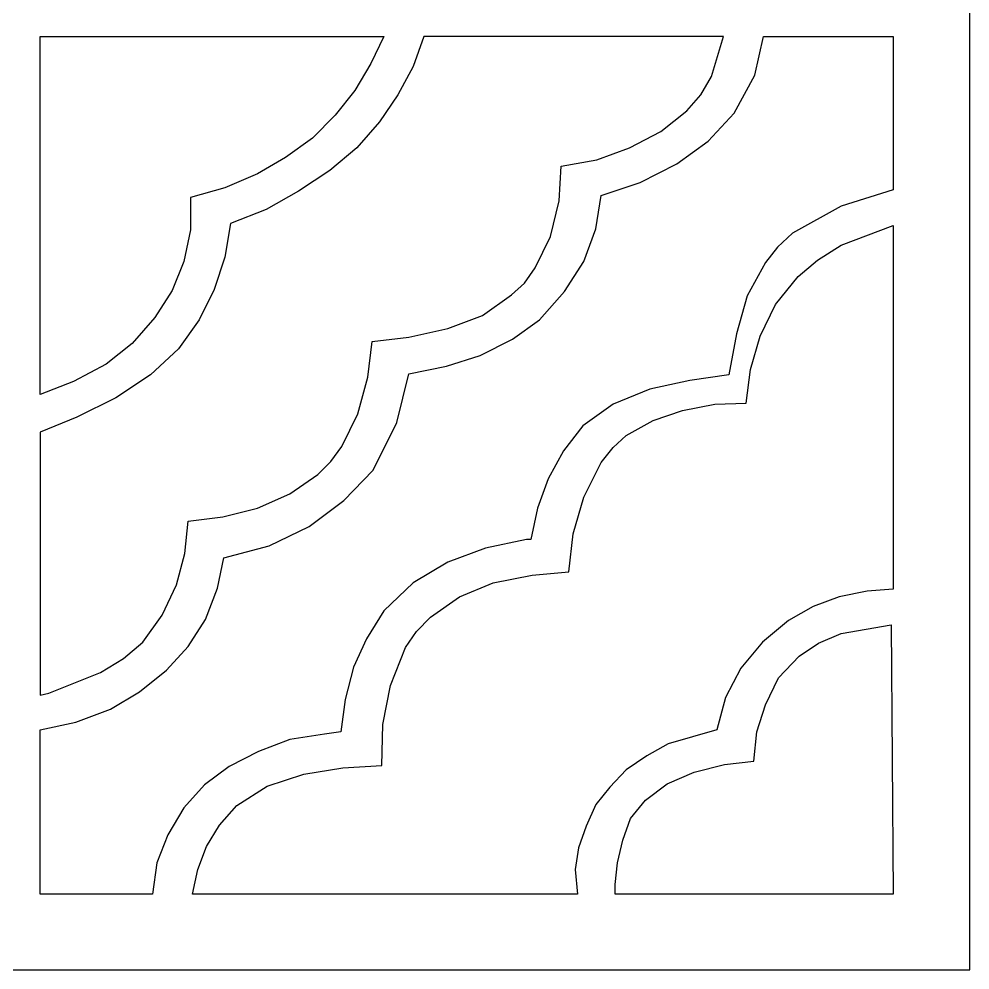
# Model space of a CAD drawing. Header units: centimetres. Extents: x -7.53 to -1.5, y 2.97 to 9.
# Drawn here: x -4.515 to -1.5, y 2.97 to 5.984 of the extents above; entities that cross this region are included whole.
import ezdxf

# ---------------------------------------------------------------- set-up
doc = ezdxf.new("R2010")
doc.units = ezdxf.units.CM
doc.header["$MEASUREMENT"] = 0
doc.layers.add('layer 1', color=7, linetype='Continuous')

msp = doc.modelspace()

# ---------------------------------------------------------------- linework, layer by layer
at = {"layer": 'layer 1', "color": 250}
for points, knots in [([(-7.52986, 9.00077), (-7.52986, 9.00077), (-1.49953, 9.00077), (-1.49953, 9.00077), (-1.49953, 9.00077), (-1.49953, 9.00077), (-1.49953, 2.97045), (-1.49953, 2.97045), (-1.49953, 2.97045), (-1.49953, 2.97045), (-7.52986, 2.97045), (-7.52986, 2.97045), (-7.52986, 2.97045), (-7.52986, 2.97045), (-7.52986, 9.00077), (-7.52986, 9.00077)], [0, 0, 0, 0, 0.2, 0.2, 0.2, 0.2, 0.4, 0.4, 0.4, 0.4, 0.6, 0.6, 0.6, 0.6, 1, 1, 1, 1]), ([(-4.42041, 3.84809), (-4.42041, 3.84809), (-4.44784, 3.84122), (-4.44784, 3.84122), (-4.44784, 3.84122), (-4.44784, 3.84122), (-4.44784, 4.67429), (-4.44784, 4.67429), (-4.44784, 4.67429), (-4.44784, 4.67429), (-4.33126, 4.7223), (-4.33126, 4.7223), (-4.33126, 4.7223), (-4.33126, 4.7223), (-4.20786, 4.78402), (-4.20786, 4.78402), (-4.20786, 4.78402), (-4.20786, 4.78402), (-4.09816, 4.856), (-4.09816, 4.856), (-4.09816, 4.856), (-4.09816, 4.856), (-4.00903, 4.93826), (-4.00903, 4.93826), (-4.00903, 4.93826), (-4.00903, 4.93826), (-3.94387, 5.03083), (-3.94387, 5.03083), (-3.94387, 5.03083), (-3.94387, 5.03083), (-3.89588, 5.12682), (-3.89588, 5.12682), (-3.89588, 5.12682), (-3.89588, 5.12682), (-3.86161, 5.22967), (-3.86161, 5.22967), (-3.86161, 5.22967), (-3.86161, 5.22967), (-3.84448, 5.33596), (-3.84448, 5.33596), (-3.84448, 5.33596), (-3.84448, 5.33596), (-3.73134, 5.38052), (-3.73134, 5.38052), (-3.73134, 5.38052), (-3.73134, 5.38052), (-3.62849, 5.4388), (-3.62849, 5.4388), (-3.62849, 5.4388), (-3.62849, 5.4388), (-3.52907, 5.50394), (-3.52907, 5.50394), (-3.52907, 5.50394), (-3.52907, 5.50394), (-3.44337, 5.57594), (-3.44337, 5.57594), (-3.44337, 5.57594), (-3.44337, 5.57594), (-3.37135, 5.65819), (-3.37135, 5.65819), (-3.37135, 5.65819), (-3.37135, 5.65819), (-3.3131, 5.74393), (-3.3131, 5.74393), (-3.3131, 5.74393), (-3.3131, 5.74393), (-3.26511, 5.83306), (-3.26511, 5.83306), (-3.26511, 5.83306), (-3.26511, 5.83306), (-3.23079, 5.92906), (-3.23079, 5.92906), (-3.23079, 5.92906), (-3.23079, 5.92906), (-2.28118, 5.92906), (-2.28118, 5.92906), (-2.28118, 5.92906), (-2.28118, 5.92906), (-2.31889, 5.80218), (-2.31889, 5.80218), (-2.31889, 5.80218), (-2.31889, 5.80218), (-2.35319, 5.74393), (-2.35319, 5.74393), (-2.35319, 5.74393), (-2.35319, 5.74393), (-2.39775, 5.69251), (-2.39775, 5.69251), (-2.39775, 5.69251), (-2.39775, 5.69251), (-2.48003, 5.62735), (-2.48003, 5.62735), (-2.48003, 5.62735), (-2.48003, 5.62735), (-2.57944, 5.57594), (-2.57944, 5.57594), (-2.57944, 5.57594), (-2.57944, 5.57594), (-2.68229, 5.53822), (-2.68229, 5.53822), (-2.68229, 5.53822), (-2.68229, 5.53822), (-2.7954, 5.51764), (-2.7954, 5.51764), (-2.7954, 5.51764), (-2.7954, 5.51764), (-2.80226, 5.40797), (-2.80226, 5.40797), (-2.80226, 5.40797), (-2.80226, 5.40797), (-2.82972, 5.2948), (-2.82972, 5.2948), (-2.82972, 5.2948), (-2.82972, 5.2948), (-2.87771, 5.1954), (-2.87771, 5.1954), (-2.87771, 5.1954), (-2.87771, 5.1954), (-2.91198, 5.1474), (-2.91198, 5.1474), (-2.91198, 5.1474), (-2.91198, 5.1474), (-2.95311, 5.1097), (-2.95311, 5.1097), (-2.95311, 5.1097), (-2.95311, 5.1097), (-3.04568, 5.04454), (-3.04568, 5.04454), (-3.04568, 5.04454), (-3.04568, 5.04454), (-3.15538, 5.00341), (-3.15538, 5.00341), (-3.15538, 5.00341), (-3.15538, 5.00341), (-3.27878, 4.976), (-3.27878, 4.976), (-3.27878, 4.976), (-3.27878, 4.976), (-3.39537, 4.96228), (-3.39537, 4.96228), (-3.39537, 4.96228), (-3.39537, 4.96228), (-3.40908, 4.84913), (-3.40908, 4.84913), (-3.40908, 4.84913), (-3.40908, 4.84913), (-3.43992, 4.7326), (-3.43992, 4.7326), (-3.43992, 4.7326), (-3.43992, 4.7326), (-3.49136, 4.62973), (-3.49136, 4.62973), (-3.49136, 4.62973), (-3.49136, 4.62973), (-3.52563, 4.58173), (-3.52563, 4.58173), (-3.52563, 4.58173), (-3.52563, 4.58173), (-3.56676, 4.54061), (-3.56676, 4.54061), (-3.56676, 4.54061), (-3.56676, 4.54061), (-3.6559, 4.47888), (-3.6559, 4.47888), (-3.6559, 4.47888), (-3.6559, 4.47888), (-3.75875, 4.43431), (-3.75875, 4.43431), (-3.75875, 4.43431), (-3.75875, 4.43431), (-3.86846, 4.40689), (-3.86846, 4.40689), (-3.86846, 4.40689), (-3.86846, 4.40689), (-3.97818, 4.39319), (-3.97818, 4.39319), (-3.97818, 4.39319), (-3.97818, 4.39319), (-3.98846, 4.29033), (-3.98846, 4.29033), (-3.98846, 4.29033), (-3.98846, 4.29033), (-4.01588, 4.1909), (-4.01588, 4.1909), (-4.01588, 4.1909), (-4.01588, 4.1909), (-4.06046, 4.09493), (-4.06046, 4.09493), (-4.06046, 4.09493), (-4.06046, 4.09493), (-4.12217, 4.00921), (-4.12217, 4.00921), (-4.12217, 4.00921), (-4.12217, 4.00921), (-4.18384, 3.9578), (-4.18384, 3.9578), (-4.18384, 3.9578), (-4.18384, 3.9578), (-4.25586, 3.91323), (-4.25586, 3.91323), (-4.25586, 3.91323), (-4.25586, 3.91323), (-4.42041, 3.84809), (-4.42041, 3.84809)], [0, 0, 0, 0, 0.0192308, 0.0192308, 0.0192308, 0.0192308, 0.0384615, 0.0384615, 0.0384615, 0.0384615, 0.0576923, 0.0576923, 0.0576923, 0.0576923, 0.0769231, 0.0769231, 0.0769231, 0.0769231, 0.0961538, 0.0961538, 0.0961538, 0.0961538, 0.1153846, 0.1153846, 0.1153846, 0.1153846, 0.1346154, 0.1346154, 0.1346154, 0.1346154, 0.1538462, 0.1538462, 0.1538462, 0.1538462, 0.1730769, 0.1730769, 0.1730769, 0.1730769, 0.1923077, 0.1923077, 0.1923077, 0.1923077, 0.2115385, 0.2115385, 0.2115385, 0.2115385, 0.2307692, 0.2307692, 0.2307692, 0.2307692, 0.25, 0.25, 0.25, 0.25, 0.2692308, 0.2692308, 0.2692308, 0.2692308, 0.2884615, 0.2884615, 0.2884615, 0.2884615, 0.3076923, 0.3076923, 0.3076923, 0.3076923, 0.3269231, 0.3269231, 0.3269231, 0.3269231, 0.3461538, 0.3461538, 0.3461538, 0.3461538, 0.3653846, 0.3653846, 0.3653846, 0.3653846, 0.3846154, 0.3846154, 0.3846154, 0.3846154, 0.4038462, 0.4038462, 0.4038462, 0.4038462, 0.4230769, 0.4230769, 0.4230769, 0.4230769, 0.4423077, 0.4423077, 0.4423077, 0.4423077, 0.4615385, 0.4615385, 0.4615385, 0.4615385, 0.4807692, 0.4807692, 0.4807692, 0.4807692, 0.5, 0.5, 0.5, 0.5, 0.5192308, 0.5192308, 0.5192308, 0.5192308, 0.5384615, 0.5384615, 0.5384615, 0.5384615, 0.5576923, 0.5576923, 0.5576923, 0.5576923, 0.5769231, 0.5769231, 0.5769231, 0.5769231, 0.5961538, 0.5961538, 0.5961538, 0.5961538, 0.6153846, 0.6153846, 0.6153846, 0.6153846, 0.6346154, 0.6346154, 0.6346154, 0.6346154, 0.6538462, 0.6538462, 0.6538462, 0.6538462, 0.6730769, 0.6730769, 0.6730769, 0.6730769, 0.6923077, 0.6923077, 0.6923077, 0.6923077, 0.7115385, 0.7115385, 0.7115385, 0.7115385, 0.7307692, 0.7307692, 0.7307692, 0.7307692, 0.75, 0.75, 0.75, 0.75, 0.7692308, 0.7692308, 0.7692308, 0.7692308, 0.7884615, 0.7884615, 0.7884615, 0.7884615, 0.8076923, 0.8076923, 0.8076923, 0.8076923, 0.8269231, 0.8269231, 0.8269231, 0.8269231, 0.8461538, 0.8461538, 0.8461538, 0.8461538, 0.8653846, 0.8653846, 0.8653846, 0.8653846, 0.8846154, 0.8846154, 0.8846154, 0.8846154, 0.9038462, 0.9038462, 0.9038462, 0.9038462, 0.9230769, 0.9230769, 0.9230769, 0.9230769, 0.9423077, 0.9423077, 0.9423077, 0.9423077, 0.9615385, 0.9615385, 0.9615385, 0.9615385, 1, 1, 1, 1]), ([(-2.8914, 4.33489), (-2.8914, 4.33489), (-2.87085, 4.43431), (-2.87085, 4.43431), (-2.87085, 4.43431), (-2.87085, 4.43431), (-2.83657, 4.52687), (-2.83657, 4.52687), (-2.83657, 4.52687), (-2.83657, 4.52687), (-2.78857, 4.61602), (-2.78857, 4.61602), (-2.78857, 4.61602), (-2.78857, 4.61602), (-2.72685, 4.69486), (-2.72685, 4.69486), (-2.72685, 4.69486), (-2.72685, 4.69486), (-2.63086, 4.76344), (-2.63086, 4.76344), (-2.63086, 4.76344), (-2.63086, 4.76344), (-2.51428, 4.81143), (-2.51428, 4.81143), (-2.51428, 4.81143), (-2.51428, 4.81143), (-2.38745, 4.83885), (-2.38745, 4.83885), (-2.38745, 4.83885), (-2.38745, 4.83885), (-2.26404, 4.856), (-2.26404, 4.856), (-2.26404, 4.856), (-2.26404, 4.856), (-2.24004, 4.98626), (-2.24004, 4.98626), (-2.24004, 4.98626), (-2.24004, 4.98626), (-2.20576, 5.10626), (-2.20576, 5.10626), (-2.20576, 5.10626), (-2.20576, 5.10626), (-2.14747, 5.21255), (-2.14747, 5.21255), (-2.14747, 5.21255), (-2.14747, 5.21255), (-2.10977, 5.26054), (-2.10977, 5.26054), (-2.10977, 5.26054), (-2.10977, 5.26054), (-2.06179, 5.30511), (-2.06179, 5.30511), (-2.06179, 5.30511), (-2.06179, 5.30511), (-1.90748, 5.3908), (-1.90748, 5.3908), (-1.90748, 5.3908), (-1.90748, 5.3908), (-1.74292, 5.44222), (-1.74292, 5.44222), (-1.74292, 5.44222), (-1.74292, 5.44222), (-1.74292, 5.92906), (-1.74292, 5.92906), (-1.74292, 5.92906), (-1.74292, 5.92906), (-2.15433, 5.92906), (-2.15433, 5.92906), (-2.15433, 5.92906), (-2.15433, 5.92906), (-2.18176, 5.80561), (-2.18176, 5.80561), (-2.18176, 5.80561), (-2.18176, 5.80561), (-2.24689, 5.68564), (-2.24689, 5.68564), (-2.24689, 5.68564), (-2.24689, 5.68564), (-2.32917, 5.59652), (-2.32917, 5.59652), (-2.32917, 5.59652), (-2.32917, 5.59652), (-2.4286, 5.52451), (-2.4286, 5.52451), (-2.4286, 5.52451), (-2.4286, 5.52451), (-2.54517, 5.46622), (-2.54517, 5.46622), (-2.54517, 5.46622), (-2.54517, 5.46622), (-2.66858, 5.42508), (-2.66858, 5.42508), (-2.66858, 5.42508), (-2.66858, 5.42508), (-2.68573, 5.31879), (-2.68573, 5.31879), (-2.68573, 5.31879), (-2.68573, 5.31879), (-2.72341, 5.21598), (-2.72341, 5.21598), (-2.72341, 5.21598), (-2.72341, 5.21598), (-2.78515, 5.11998), (-2.78515, 5.11998), (-2.78515, 5.11998), (-2.78515, 5.11998), (-2.86398, 5.03083), (-2.86398, 5.03083), (-2.86398, 5.03083), (-2.86398, 5.03083), (-2.94968, 4.96914), (-2.94968, 4.96914), (-2.94968, 4.96914), (-2.94968, 4.96914), (-3.05254, 4.91771), (-3.05254, 4.91771), (-3.05254, 4.91771), (-3.05254, 4.91771), (-3.15882, 4.88343), (-3.15882, 4.88343), (-3.15882, 4.88343), (-3.15882, 4.88343), (-3.27878, 4.85943), (-3.27878, 4.85943), (-3.27878, 4.85943), (-3.27878, 4.85943), (-3.31652, 4.70515), (-3.31652, 4.70515), (-3.31652, 4.70515), (-3.31652, 4.70515), (-3.39193, 4.55429), (-3.39193, 4.55429), (-3.39193, 4.55429), (-3.39193, 4.55429), (-3.48452, 4.4583), (-3.48452, 4.4583), (-3.48452, 4.4583), (-3.48452, 4.4583), (-3.59422, 4.37604), (-3.59422, 4.37604), (-3.59422, 4.37604), (-3.59422, 4.37604), (-3.72105, 4.31431), (-3.72105, 4.31431), (-3.72105, 4.31431), (-3.72105, 4.31431), (-3.86504, 4.27662), (-3.86504, 4.27662), (-3.86504, 4.27662), (-3.86504, 4.27662), (-3.88562, 4.18062), (-3.88562, 4.18062), (-3.88562, 4.18062), (-3.88562, 4.18062), (-3.92332, 4.0812), (-3.92332, 4.0812), (-3.92332, 4.0812), (-3.92332, 4.0812), (-3.97818, 3.9955), (-3.97818, 3.9955), (-3.97818, 3.9955), (-3.97818, 3.9955), (-4.04672, 3.9201), (-4.04672, 3.9201), (-4.04672, 3.9201), (-4.04672, 3.9201), (-4.13244, 3.85151), (-4.13244, 3.85151), (-4.13244, 3.85151), (-4.13244, 3.85151), (-4.22502, 3.79665), (-4.22502, 3.79665), (-4.22502, 3.79665), (-4.22502, 3.79665), (-4.3347, 3.75552), (-4.3347, 3.75552), (-4.3347, 3.75552), (-4.3347, 3.75552), (-4.44784, 3.73154), (-4.44784, 3.73154), (-4.44784, 3.73154), (-4.44784, 3.73154), (-4.44784, 3.21042), (-4.44784, 3.21042), (-4.44784, 3.21042), (-4.44784, 3.21042), (-4.0913, 3.21042), (-4.0913, 3.21042), (-4.0913, 3.21042), (-4.0913, 3.21042), (-4.07761, 3.30983), (-4.07761, 3.30983), (-4.07761, 3.30983), (-4.07761, 3.30983), (-4.04329, 3.39899), (-4.04329, 3.39899), (-4.04329, 3.39899), (-4.04329, 3.39899), (-3.99188, 3.48469), (-3.99188, 3.48469), (-3.99188, 3.48469), (-3.99188, 3.48469), (-3.92676, 3.55667), (-3.92676, 3.55667), (-3.92676, 3.55667), (-3.92676, 3.55667), (-3.84788, 3.61498), (-3.84788, 3.61498), (-3.84788, 3.61498), (-3.84788, 3.61498), (-3.75531, 3.66298), (-3.75531, 3.66298), (-3.75531, 3.66298), (-3.75531, 3.66298), (-3.6559, 3.70066), (-3.6559, 3.70066), (-3.6559, 3.70066), (-3.6559, 3.70066), (-3.54622, 3.71781), (-3.54622, 3.71781), (-3.54622, 3.71781), (-3.54622, 3.71781), (-3.4948, 3.72467), (-3.4948, 3.72467), (-3.4948, 3.72467), (-3.4948, 3.72467), (-3.48108, 3.82753), (-3.48108, 3.82753), (-3.48108, 3.82753), (-3.48108, 3.82753), (-3.45366, 3.93036), (-3.45366, 3.93036), (-3.45366, 3.93036), (-3.45366, 3.93036), (-3.41251, 4.01951), (-3.41251, 4.01951), (-3.41251, 4.01951), (-3.41251, 4.01951), (-3.35767, 4.10865), (-3.35767, 4.10865), (-3.35767, 4.10865), (-3.35767, 4.10865), (-3.26511, 4.19777), (-3.26511, 4.19777), (-3.26511, 4.19777), (-3.26511, 4.19777), (-3.15538, 4.2629), (-3.15538, 4.2629), (-3.15538, 4.2629), (-3.15538, 4.2629), (-3.03539, 4.30748), (-3.03539, 4.30748), (-3.03539, 4.30748), (-3.03539, 4.30748), (-2.90513, 4.33489), (-2.90513, 4.33489), (-2.90513, 4.33489), (-2.90513, 4.33489), (-2.8914, 4.33489), (-2.8914, 4.33489)], [0, 0, 0, 0, 0.0151515, 0.0151515, 0.0151515, 0.0151515, 0.030303, 0.030303, 0.030303, 0.030303, 0.0454545, 0.0454545, 0.0454545, 0.0454545, 0.0606061, 0.0606061, 0.0606061, 0.0606061, 0.0757576, 0.0757576, 0.0757576, 0.0757576, 0.0909091, 0.0909091, 0.0909091, 0.0909091, 0.1060606, 0.1060606, 0.1060606, 0.1060606, 0.1212121, 0.1212121, 0.1212121, 0.1212121, 0.1363636, 0.1363636, 0.1363636, 0.1363636, 0.1515152, 0.1515152, 0.1515152, 0.1515152, 0.1666667, 0.1666667, 0.1666667, 0.1666667, 0.1818182, 0.1818182, 0.1818182, 0.1818182, 0.1969697, 0.1969697, 0.1969697, 0.1969697, 0.2121212, 0.2121212, 0.2121212, 0.2121212, 0.2272727, 0.2272727, 0.2272727, 0.2272727, 0.2424242, 0.2424242, 0.2424242, 0.2424242, 0.2575758, 0.2575758, 0.2575758, 0.2575758, 0.2727273, 0.2727273, 0.2727273, 0.2727273, 0.2878788, 0.2878788, 0.2878788, 0.2878788, 0.3030303, 0.3030303, 0.3030303, 0.3030303, 0.3181818, 0.3181818, 0.3181818, 0.3181818, 0.3333333, 0.3333333, 0.3333333, 0.3333333, 0.3484848, 0.3484848, 0.3484848, 0.3484848, 0.3636364, 0.3636364, 0.3636364, 0.3636364, 0.3787879, 0.3787879, 0.3787879, 0.3787879, 0.3939394, 0.3939394, 0.3939394, 0.3939394, 0.4090909, 0.4090909, 0.4090909, 0.4090909, 0.4242424, 0.4242424, 0.4242424, 0.4242424, 0.4393939, 0.4393939, 0.4393939, 0.4393939, 0.4545455, 0.4545455, 0.4545455, 0.4545455, 0.469697, 0.469697, 0.469697, 0.469697, 0.4848485, 0.4848485, 0.4848485, 0.4848485, 0.5, 0.5, 0.5, 0.5, 0.5151515, 0.5151515, 0.5151515, 0.5151515, 0.530303, 0.530303, 0.530303, 0.530303, 0.5454545, 0.5454545, 0.5454545, 0.5454545, 0.5606061, 0.5606061, 0.5606061, 0.5606061, 0.5757576, 0.5757576, 0.5757576, 0.5757576, 0.5909091, 0.5909091, 0.5909091, 0.5909091, 0.6060606, 0.6060606, 0.6060606, 0.6060606, 0.6212121, 0.6212121, 0.6212121, 0.6212121, 0.6363636, 0.6363636, 0.6363636, 0.6363636, 0.6515152, 0.6515152, 0.6515152, 0.6515152, 0.6666667, 0.6666667, 0.6666667, 0.6666667, 0.6818182, 0.6818182, 0.6818182, 0.6818182, 0.6969697, 0.6969697, 0.6969697, 0.6969697, 0.7121212, 0.7121212, 0.7121212, 0.7121212, 0.7272727, 0.7272727, 0.7272727, 0.7272727, 0.7424242, 0.7424242, 0.7424242, 0.7424242, 0.7575758, 0.7575758, 0.7575758, 0.7575758, 0.7727273, 0.7727273, 0.7727273, 0.7727273, 0.7878788, 0.7878788, 0.7878788, 0.7878788, 0.8030303, 0.8030303, 0.8030303, 0.8030303, 0.8181818, 0.8181818, 0.8181818, 0.8181818, 0.8333333, 0.8333333, 0.8333333, 0.8333333, 0.8484848, 0.8484848, 0.8484848, 0.8484848, 0.8636364, 0.8636364, 0.8636364, 0.8636364, 0.8787879, 0.8787879, 0.8787879, 0.8787879, 0.8939394, 0.8939394, 0.8939394, 0.8939394, 0.9090909, 0.9090909, 0.9090909, 0.9090909, 0.9242424, 0.9242424, 0.9242424, 0.9242424, 0.9393939, 0.9393939, 0.9393939, 0.9393939, 0.9545455, 0.9545455, 0.9545455, 0.9545455, 0.969697, 0.969697, 0.969697, 0.969697, 1, 1, 1, 1]), ([(-4.44784, 4.79428), (-4.44784, 4.79428), (-4.34158, 4.83544), (-4.34158, 4.83544), (-4.34158, 4.83544), (-4.34158, 4.83544), (-4.23871, 4.89026), (-4.23871, 4.89026), (-4.23871, 4.89026), (-4.23871, 4.89026), (-4.15644, 4.95543), (-4.15644, 4.95543), (-4.15644, 4.95543), (-4.15644, 4.95543), (-4.08444, 5.03767), (-4.08444, 5.03767), (-4.08444, 5.03767), (-4.08444, 5.03767), (-4.0296, 5.12341), (-4.0296, 5.12341), (-4.0296, 5.12341), (-4.0296, 5.12341), (-3.99188, 5.21598), (-3.99188, 5.21598), (-3.99188, 5.21598), (-3.99188, 5.21598), (-3.97131, 5.31539), (-3.97131, 5.31539), (-3.97131, 5.31539), (-3.97131, 5.31539), (-3.97131, 5.41823), (-3.97131, 5.41823), (-3.97131, 5.41823), (-3.97131, 5.41823), (-3.86161, 5.4491), (-3.86161, 5.4491), (-3.86161, 5.4491), (-3.86161, 5.4491), (-3.75875, 5.49366), (-3.75875, 5.49366), (-3.75875, 5.49366), (-3.75875, 5.49366), (-3.66961, 5.54509), (-3.66961, 5.54509), (-3.66961, 5.54509), (-3.66961, 5.54509), (-3.5839, 5.60677), (-3.5839, 5.60677), (-3.5839, 5.60677), (-3.5839, 5.60677), (-3.51192, 5.67877), (-3.51192, 5.67877), (-3.51192, 5.67877), (-3.51192, 5.67877), (-3.45022, 5.75761), (-3.45022, 5.75761), (-3.45022, 5.75761), (-3.45022, 5.75761), (-3.39881, 5.84333), (-3.39881, 5.84333), (-3.39881, 5.84333), (-3.39881, 5.84333), (-3.35767, 5.92906), (-3.35767, 5.92906), (-3.35767, 5.92906), (-3.35767, 5.92906), (-4.44784, 5.92906), (-4.44784, 5.92906), (-4.44784, 5.92906), (-4.44784, 5.92906), (-4.44784, 4.79428), (-4.44784, 4.79428)], [0, 0, 0, 0, 0.0526316, 0.0526316, 0.0526316, 0.0526316, 0.1052632, 0.1052632, 0.1052632, 0.1052632, 0.1578947, 0.1578947, 0.1578947, 0.1578947, 0.2105263, 0.2105263, 0.2105263, 0.2105263, 0.2631579, 0.2631579, 0.2631579, 0.2631579, 0.3157895, 0.3157895, 0.3157895, 0.3157895, 0.3684211, 0.3684211, 0.3684211, 0.3684211, 0.4210526, 0.4210526, 0.4210526, 0.4210526, 0.4736842, 0.4736842, 0.4736842, 0.4736842, 0.5263158, 0.5263158, 0.5263158, 0.5263158, 0.5789474, 0.5789474, 0.5789474, 0.5789474, 0.6315789, 0.6315789, 0.6315789, 0.6315789, 0.6842105, 0.6842105, 0.6842105, 0.6842105, 0.7368421, 0.7368421, 0.7368421, 0.7368421, 0.7894737, 0.7894737, 0.7894737, 0.7894737, 0.8421053, 0.8421053, 0.8421053, 0.8421053, 0.8947368, 0.8947368, 0.8947368, 0.8947368, 1, 1, 1, 1]), ([(-1.74292, 4.17719), (-1.74292, 4.17719), (-1.74292, 5.32909), (-1.74292, 5.32909), (-1.74292, 5.32909), (-1.74292, 5.32909), (-1.90748, 5.26739), (-1.90748, 5.26739), (-1.90748, 5.26739), (-1.90748, 5.26739), (-1.98291, 5.2194), (-1.98291, 5.2194), (-1.98291, 5.2194), (-1.98291, 5.2194), (-2.04463, 5.16798), (-2.04463, 5.16798), (-2.04463, 5.16798), (-2.04463, 5.16798), (-2.11663, 5.07882), (-2.11663, 5.07882), (-2.11663, 5.07882), (-2.11663, 5.07882), (-2.16463, 4.97942), (-2.16463, 4.97942), (-2.16463, 4.97942), (-2.16463, 4.97942), (-2.19546, 4.87315), (-2.19546, 4.87315), (-2.19546, 4.87315), (-2.19546, 4.87315), (-2.20921, 4.76686), (-2.20921, 4.76686), (-2.20921, 4.76686), (-2.20921, 4.76686), (-2.30862, 4.76344), (-2.30862, 4.76344), (-2.30862, 4.76344), (-2.30862, 4.76344), (-2.41144, 4.74285), (-2.41144, 4.74285), (-2.41144, 4.74285), (-2.41144, 4.74285), (-2.50402, 4.71201), (-2.50402, 4.71201), (-2.50402, 4.71201), (-2.50402, 4.71201), (-2.58974, 4.66402), (-2.58974, 4.66402), (-2.58974, 4.66402), (-2.58974, 4.66402), (-2.63086, 4.62629), (-2.63086, 4.62629), (-2.63086, 4.62629), (-2.63086, 4.62629), (-2.66858, 4.5783), (-2.66858, 4.5783), (-2.66858, 4.5783), (-2.66858, 4.5783), (-2.72341, 4.46859), (-2.72341, 4.46859), (-2.72341, 4.46859), (-2.72341, 4.46859), (-2.75769, 4.35206), (-2.75769, 4.35206), (-2.75769, 4.35206), (-2.75769, 4.35206), (-2.77141, 4.23204), (-2.77141, 4.23204), (-2.77141, 4.23204), (-2.77141, 4.23204), (-2.88798, 4.22175), (-2.88798, 4.22175), (-2.88798, 4.22175), (-2.88798, 4.22175), (-3.0114, 4.19777), (-3.0114, 4.19777), (-3.0114, 4.19777), (-3.0114, 4.19777), (-3.1177, 4.15321), (-3.1177, 4.15321), (-3.1177, 4.15321), (-3.1177, 4.15321), (-3.21026, 4.08805), (-3.21026, 4.08805), (-3.21026, 4.08805), (-3.21026, 4.08805), (-3.25481, 4.0435), (-3.25481, 4.0435), (-3.25481, 4.0435), (-3.25481, 4.0435), (-3.28909, 3.99208), (-3.28909, 3.99208), (-3.28909, 3.99208), (-3.28909, 3.99208), (-3.33709, 3.8721), (-3.33709, 3.8721), (-3.33709, 3.8721), (-3.33709, 3.8721), (-3.3611, 3.74866), (-3.3611, 3.74866), (-3.3611, 3.74866), (-3.3611, 3.74866), (-3.36452, 3.61838), (-3.36452, 3.61838), (-3.36452, 3.61838), (-3.36452, 3.61838), (-3.48792, 3.61153), (-3.48792, 3.61153), (-3.48792, 3.61153), (-3.48792, 3.61153), (-3.61134, 3.59097), (-3.61134, 3.59097), (-3.61134, 3.59097), (-3.61134, 3.59097), (-3.7279, 3.55324), (-3.7279, 3.55324), (-3.7279, 3.55324), (-3.7279, 3.55324), (-3.82389, 3.49156), (-3.82389, 3.49156), (-3.82389, 3.49156), (-3.82389, 3.49156), (-3.87875, 3.42984), (-3.87875, 3.42984), (-3.87875, 3.42984), (-3.87875, 3.42984), (-3.91988, 3.36125), (-3.91988, 3.36125), (-3.91988, 3.36125), (-3.91988, 3.36125), (-3.94732, 3.28928), (-3.94732, 3.28928), (-3.94732, 3.28928), (-3.94732, 3.28928), (-3.96445, 3.21042), (-3.96445, 3.21042), (-3.96445, 3.21042), (-3.96445, 3.21042), (-2.74399, 3.21042), (-2.74399, 3.21042), (-2.74399, 3.21042), (-2.74399, 3.21042), (-2.75084, 3.28928), (-2.75084, 3.28928), (-2.75084, 3.28928), (-2.75084, 3.28928), (-2.74057, 3.35783), (-2.74057, 3.35783), (-2.74057, 3.35783), (-2.74057, 3.35783), (-2.71658, 3.4264), (-2.71658, 3.4264), (-2.71658, 3.4264), (-2.71658, 3.4264), (-2.68573, 3.49498), (-2.68573, 3.49498), (-2.68573, 3.49498), (-2.68573, 3.49498), (-2.64115, 3.54981), (-2.64115, 3.54981), (-2.64115, 3.54981), (-2.64115, 3.54981), (-2.58974, 3.60467), (-2.58974, 3.60467), (-2.58974, 3.60467), (-2.58974, 3.60467), (-2.52459, 3.64923), (-2.52459, 3.64923), (-2.52459, 3.64923), (-2.52459, 3.64923), (-2.45602, 3.68697), (-2.45602, 3.68697), (-2.45602, 3.68697), (-2.45602, 3.68697), (-2.30177, 3.73154), (-2.30177, 3.73154), (-2.30177, 3.73154), (-2.30177, 3.73154), (-2.27431, 3.83436), (-2.27431, 3.83436), (-2.27431, 3.83436), (-2.27431, 3.83436), (-2.22631, 3.92694), (-2.22631, 3.92694), (-2.22631, 3.92694), (-2.22631, 3.92694), (-2.15777, 4.00921), (-2.15777, 4.00921), (-2.15777, 4.00921), (-2.15777, 4.00921), (-2.07547, 4.07777), (-2.07547, 4.07777), (-2.07547, 4.07777), (-2.07547, 4.07777), (-1.99663, 4.12234), (-1.99663, 4.12234), (-1.99663, 4.12234), (-1.99663, 4.12234), (-1.91436, 4.15321), (-1.91436, 4.15321), (-1.91436, 4.15321), (-1.91436, 4.15321), (-1.82523, 4.17033), (-1.82523, 4.17033), (-1.82523, 4.17033), (-1.82523, 4.17033), (-1.74292, 4.17719), (-1.74292, 4.17719)], [0, 0, 0, 0, 0.0188679, 0.0188679, 0.0188679, 0.0188679, 0.0377358, 0.0377358, 0.0377358, 0.0377358, 0.0566038, 0.0566038, 0.0566038, 0.0566038, 0.0754717, 0.0754717, 0.0754717, 0.0754717, 0.0943396, 0.0943396, 0.0943396, 0.0943396, 0.1132075, 0.1132075, 0.1132075, 0.1132075, 0.1320755, 0.1320755, 0.1320755, 0.1320755, 0.1509434, 0.1509434, 0.1509434, 0.1509434, 0.1698113, 0.1698113, 0.1698113, 0.1698113, 0.1886792, 0.1886792, 0.1886792, 0.1886792, 0.2075472, 0.2075472, 0.2075472, 0.2075472, 0.2264151, 0.2264151, 0.2264151, 0.2264151, 0.245283, 0.245283, 0.245283, 0.245283, 0.2641509, 0.2641509, 0.2641509, 0.2641509, 0.2830189, 0.2830189, 0.2830189, 0.2830189, 0.3018868, 0.3018868, 0.3018868, 0.3018868, 0.3207547, 0.3207547, 0.3207547, 0.3207547, 0.3396226, 0.3396226, 0.3396226, 0.3396226, 0.3584906, 0.3584906, 0.3584906, 0.3584906, 0.3773585, 0.3773585, 0.3773585, 0.3773585, 0.3962264, 0.3962264, 0.3962264, 0.3962264, 0.4150943, 0.4150943, 0.4150943, 0.4150943, 0.4339623, 0.4339623, 0.4339623, 0.4339623, 0.4528302, 0.4528302, 0.4528302, 0.4528302, 0.4716981, 0.4716981, 0.4716981, 0.4716981, 0.490566, 0.490566, 0.490566, 0.490566, 0.509434, 0.509434, 0.509434, 0.509434, 0.5283019, 0.5283019, 0.5283019, 0.5283019, 0.5471698, 0.5471698, 0.5471698, 0.5471698, 0.5660377, 0.5660377, 0.5660377, 0.5660377, 0.5849057, 0.5849057, 0.5849057, 0.5849057, 0.6037736, 0.6037736, 0.6037736, 0.6037736, 0.6226415, 0.6226415, 0.6226415, 0.6226415, 0.6415094, 0.6415094, 0.6415094, 0.6415094, 0.6603774, 0.6603774, 0.6603774, 0.6603774, 0.6792453, 0.6792453, 0.6792453, 0.6792453, 0.6981132, 0.6981132, 0.6981132, 0.6981132, 0.7169811, 0.7169811, 0.7169811, 0.7169811, 0.7358491, 0.7358491, 0.7358491, 0.7358491, 0.754717, 0.754717, 0.754717, 0.754717, 0.7735849, 0.7735849, 0.7735849, 0.7735849, 0.7924528, 0.7924528, 0.7924528, 0.7924528, 0.8113208, 0.8113208, 0.8113208, 0.8113208, 0.8301887, 0.8301887, 0.8301887, 0.8301887, 0.8490566, 0.8490566, 0.8490566, 0.8490566, 0.8679245, 0.8679245, 0.8679245, 0.8679245, 0.8867925, 0.8867925, 0.8867925, 0.8867925, 0.9056604, 0.9056604, 0.9056604, 0.9056604, 0.9245283, 0.9245283, 0.9245283, 0.9245283, 0.9433962, 0.9433962, 0.9433962, 0.9433962, 0.9622642, 0.9622642, 0.9622642, 0.9622642, 1, 1, 1, 1]), ([(-2.62402, 3.24128), (-2.62402, 3.24128), (-2.62402, 3.21042), (-2.62402, 3.21042), (-2.62402, 3.21042), (-2.62402, 3.21042), (-1.74292, 3.21042), (-1.74292, 3.21042), (-1.74292, 3.21042), (-1.74292, 3.21042), (-1.74977, 4.06408), (-1.74977, 4.06408), (-1.74977, 4.06408), (-1.74977, 4.06408), (-1.90748, 4.03662), (-1.90748, 4.03662), (-1.90748, 4.03662), (-1.90748, 4.03662), (-1.97949, 4.00579), (-1.97949, 4.00579), (-1.97949, 4.00579), (-1.97949, 4.00579), (-2.04119, 3.96467), (-2.04119, 3.96467), (-2.04119, 3.96467), (-2.04119, 3.96467), (-2.10634, 3.89607), (-2.10634, 3.89607), (-2.10634, 3.89607), (-2.10634, 3.89607), (-2.14747, 3.81037), (-2.14747, 3.81037), (-2.14747, 3.81037), (-2.14747, 3.81037), (-2.17489, 3.72467), (-2.17489, 3.72467), (-2.17489, 3.72467), (-2.17489, 3.72467), (-2.18518, 3.63212), (-2.18518, 3.63212), (-2.18518, 3.63212), (-2.18518, 3.63212), (-2.27774, 3.62182), (-2.27774, 3.62182), (-2.27774, 3.62182), (-2.27774, 3.62182), (-2.37374, 3.5978), (-2.37374, 3.5978), (-2.37374, 3.5978), (-2.37374, 3.5978), (-2.45944, 3.56011), (-2.45944, 3.56011), (-2.45944, 3.56011), (-2.45944, 3.56011), (-2.52802, 3.50868), (-2.52802, 3.50868), (-2.52802, 3.50868), (-2.52802, 3.50868), (-2.57602, 3.4504), (-2.57602, 3.4504), (-2.57602, 3.4504), (-2.57602, 3.4504), (-2.60001, 3.38184), (-2.60001, 3.38184), (-2.60001, 3.38184), (-2.60001, 3.38184), (-2.61713, 3.30983), (-2.61713, 3.30983), (-2.61713, 3.30983), (-2.61713, 3.30983), (-2.62402, 3.24128), (-2.62402, 3.24128)], [0, 0, 0, 0, 0.0526316, 0.0526316, 0.0526316, 0.0526316, 0.1052632, 0.1052632, 0.1052632, 0.1052632, 0.1578947, 0.1578947, 0.1578947, 0.1578947, 0.2105263, 0.2105263, 0.2105263, 0.2105263, 0.2631579, 0.2631579, 0.2631579, 0.2631579, 0.3157895, 0.3157895, 0.3157895, 0.3157895, 0.3684211, 0.3684211, 0.3684211, 0.3684211, 0.4210526, 0.4210526, 0.4210526, 0.4210526, 0.4736842, 0.4736842, 0.4736842, 0.4736842, 0.5263158, 0.5263158, 0.5263158, 0.5263158, 0.5789474, 0.5789474, 0.5789474, 0.5789474, 0.6315789, 0.6315789, 0.6315789, 0.6315789, 0.6842105, 0.6842105, 0.6842105, 0.6842105, 0.7368421, 0.7368421, 0.7368421, 0.7368421, 0.7894737, 0.7894737, 0.7894737, 0.7894737, 0.8421053, 0.8421053, 0.8421053, 0.8421053, 0.8947368, 0.8947368, 0.8947368, 0.8947368, 1, 1, 1, 1])]:
    msp.add_open_spline(points, degree=3, knots=knots, dxfattribs=at)

doc.saveas('drawing.dxf')
